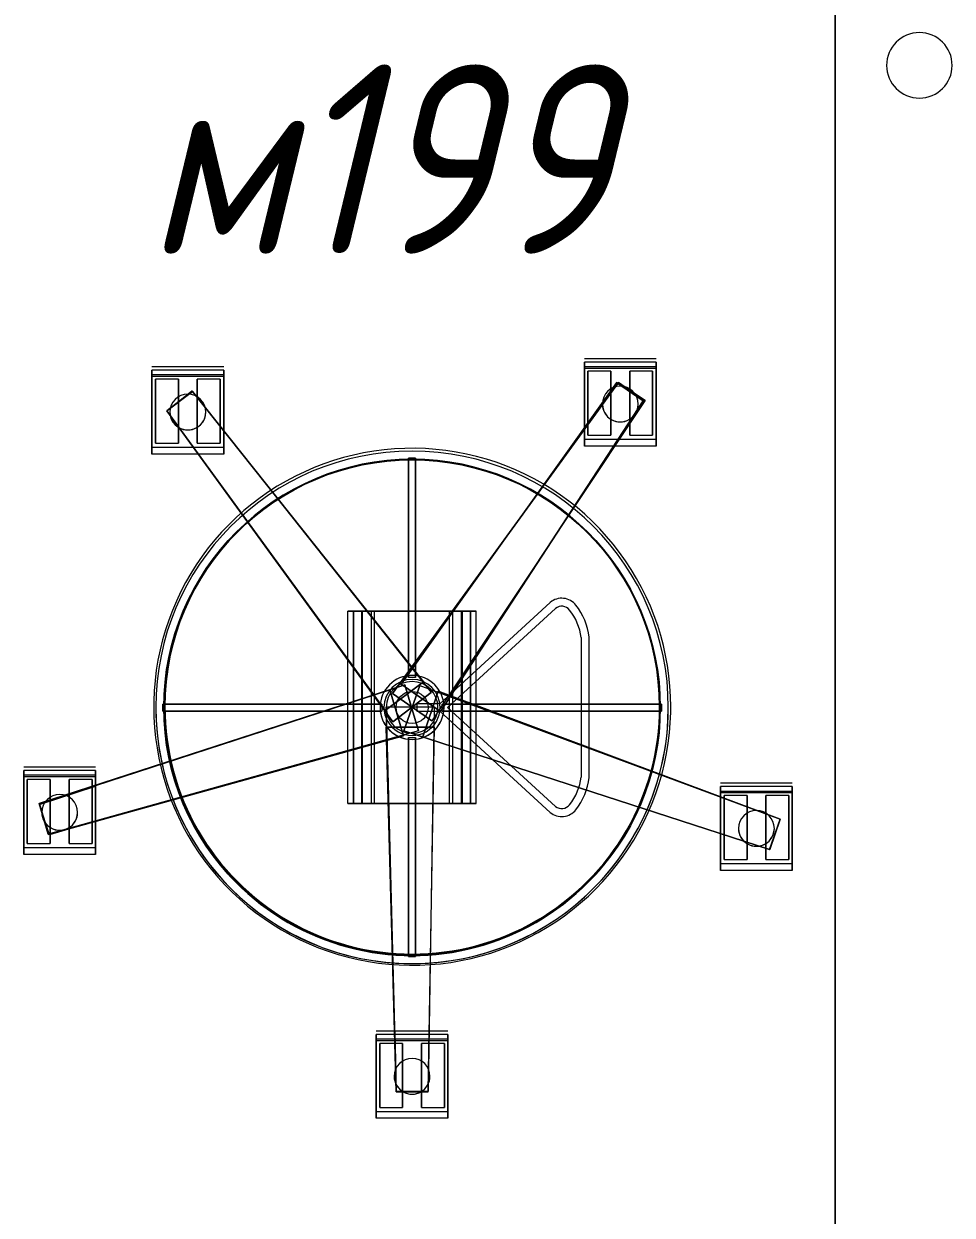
# Model space of a CAD drawing. Header units: millimetres. Extents: x -32954 to 151739, y -65671 to 56243.
# Drawn here: x -20343 to -19607, y -9339 to -8394 of the extents above; entities that cross this region are included whole.
import ezdxf

# ---------------------------------------------------------------- set-up
doc = ezdxf.new("R2010")
doc.units = ezdxf.units.MM
doc.layers.add('I-FURN', color=7, linetype='Continuous', lineweight=9)
doc.layers.add('I-FURN-IDEN', color=7, linetype='Continuous', lineweight=9)
doc.styles.add('GOST Common_I', font='GOST_Common Italic.ttf', dxfattribs={"width": 0.9, "height": 150})

# ---------------------------------------------------------------- blocks, each defined once
blk = doc.blocks.new('М167_Стол рабочий _ тумба подкатная - Стол рабочий _ тумба 1500-10524785-О_ТХ_Подвал')
at = {"layer": 'I-FURN'}
for p, q in [((-750, 320), (750, 320)), ((750, 320), (-750, 320))]:
    blk.add_line(p, q, dxfattribs=at)
for start, end in [(0, 180), (0, 180), (180, 0), (180, 360)]:
    blk.add_arc((669.69, 253.3), 26, start, end, dxfattribs=at)
blk = doc.blocks.new('М379_Табурет лабораторный - М379_Табурет лабораторный-8001048-О_ТХ_Подвал')
at = {"layer": 'I-FURN'}
for p, q in [((-28.44, 259.33), (-28.44, 325.9)), ((-28.44, 325.9), (-28.44, 320.42)), ((-28.44, 325.9), (28.44, 325.9)), ((28.44, 320.42), (28.44, 325.9)), ((28.44, 325.9), (28.44, 259.33)), ((-28.44, 320.42), (-28.44, 264.32)), ((28.44, 320.42), (-28.44, 320.42)), ((-7.46, 317.27), (-25.67, 317.27)), ((-25.67, 266.47), (-25.67, 317.27)), ((-25.67, 317.27), (-25.67, 266.47)), ((-7.46, 266.47), (-7.46, 317.27)), ((-7.46, 317.27), (-7.46, 266.47)), ((25.67, 317.27), (7.46, 317.27)), ((7.46, 266.47), (7.46, 317.27)), ((7.46, 317.27), (7.46, 266.47)), ((25.67, 266.47), (25.67, 317.27)), ((25.67, 317.27), (25.67, 266.47)), ((28.44, 264.32), (28.44, 320.42)), ((-12.78, 304.8), (-17.69, 15.58)), ((-12.78, 304.8), (-17.69, 15.58)), ((-17.59, -0.34), (-12.87, 304.47)), ((-17.59, -0.34), (-12.87, 304.47)), ((-12.87, 304.54), (-13.61, 256.87)), ((12.53, 304.54), (-12.87, 304.54)), ((12.53, 304.54), (-12.87, 304.47)), ((-12.87, 304.47), (12.53, 304.54)), ((-12.78, 304.8), (12.62, 304.8)), ((12.62, 304.8), (-12.78, 304.8)), ((13.78, 256.88), (12.53, 304.54)), ((20.51, -0.24), (12.53, 304.54)), ((12.53, 304.54), (20.51, -0.24)), ((12.62, 304.8), (20.41, 15.58)), ((20.41, 15.58), (12.62, 304.8)), ((-25.67, 266.47), (-7.46, 266.47)), ((7.46, 266.47), (25.67, 266.47)), ((-28.44, 264.32), (-28.44, 259.33)), ((-28.44, 264.32), (28.44, 264.32)), ((-28.44, 263.19), (28.44, 263.19)), ((-28.44, 259.33), (28.44, 259.33)), ((-28.44, 256.84), (28.44, 256.84)), ((28.44, 259.33), (28.44, 264.32)), ((-2.72, 197.64), (-2.72, 23.81)), ((-2.72, 23.81), (-2.72, 197.64)), ((-2.72, 197.64), (2.72, 197.64)), ((2.72, 197.64), (-2.72, 197.64)), ((2.72, 197.64), (2.72, 23.81)), ((2.72, 23.81), (2.72, 197.64)), ((-301.49, 62.71), (-301.49, 129.28)), ((-301.49, 129.28), (-301.49, 123.8)), ((-301.49, 129.28), (-244.61, 129.28)), ((-301.49, 123.8), (-301.49, 67.7)), ((-244.61, 123.8), (-301.49, 123.8)), ((-244.61, 123.8), (-244.61, 129.28)), ((-244.61, 129.28), (-244.61, 62.71)), ((-244.61, 67.7), (-244.61, 123.8)), ((-280.51, 120.65), (-298.72, 120.65)), ((-298.72, 69.85), (-298.72, 120.65)), ((-298.72, 120.65), (-298.72, 69.85)), ((-280.51, 69.85), (-280.51, 120.65)), ((-280.51, 120.65), (-280.51, 69.85)), ((-247.38, 120.65), (-265.59, 120.65)), ((-265.59, 69.85), (-265.59, 120.65)), ((-265.59, 120.65), (-265.59, 69.85)), ((-247.38, 69.85), (-247.38, 120.65)), ((-247.38, 120.65), (-247.38, 69.85)), ((250.96, 50.01), (250.96, 116.58)), ((250.96, 116.58), (250.96, 111.1)), ((250.96, 116.58), (307.84, 116.58)), ((307.84, 111.1), (307.84, 116.58)), ((307.84, 116.58), (307.84, 50.01)), ((-291.88, 88.77), (-283.61, 112.79)), ((-283.61, 112.79), (-291.88, 88.77)), ((-283.46, 112.74), (-291.88, 88.77)), ((-283.46, 112.74), (-291.88, 88.77)), ((-291.88, 88.77), (-283.46, 112.74)), ((-8.42, 23.22), (-283.61, 112.79)), ((-8.42, 23.22), (-283.61, 112.79)), ((-244.61, 100.12), (-283.46, 112.74)), ((6.5, 18.53), (-283.46, 112.74)), ((-283.46, 112.74), (6.5, 18.53)), ((250.96, 111.1), (250.96, 55)), ((307.84, 111.1), (250.96, 111.1)), ((271.94, 107.95), (253.73, 107.95)), ((253.73, 57.15), (253.73, 107.95)), ((253.73, 107.95), (253.73, 57.15)), ((271.94, 57.15), (271.94, 107.95)), ((271.94, 107.95), (271.94, 57.15)), ((305.07, 107.95), (286.86, 107.95)), ((286.86, 57.15), (286.86, 107.95)), ((286.86, 107.95), (286.86, 57.15)), ((305.07, 57.15), (305.07, 107.95)), ((305.07, 107.95), (305.07, 57.15)), ((307.84, 55), (307.84, 111.1)), ((-5.16, 18.56), (288.44, 100.6)), ((-5.16, 18.56), (288.44, 100.6)), ((288.15, 100.74), (6.75, 22.5)), ((288.15, 100.74), (6.75, 22.5)), ((250.96, 90.13), (287.46, 101.05)), ((287.46, 101.05), (295.31, 76.9)), ((288.15, 100.74), (295.37, 76.38)), ((295.37, 76.38), (288.15, 100.74)), ((295.72, 76.27), (288.44, 100.6)), ((288.44, 100.6), (295.72, 76.27)), ((-291.88, 88.77), (-244.26, 71.08)), ((-20.82, -12.8), (-291.88, 88.77)), ((-291.88, 88.77), (-20.82, -12.8)), ((-6.12, -17.42), (-291.88, 88.77)), ((-6.12, -17.42), (-291.88, 88.77)), ((-113.77, 78.49), (-28.18, 0)), ((-21.95, 2.9), (-109.62, 83.3)), ((-46.4, 76.2), (-50.8, 76.2)), ((-50.8, 76.2), (-39.26, 76.2)), ((-50.8, 76.2), (-50.8, -76.2)), ((-50.8, 76.2), (-50.8, -76.2)), ((-46.41, 76.2), (-46.41, -76.2)), ((-32.27, 76.2), (-46.4, 76.2)), ((-46.4, -76.2), (-46.4, 76.2)), ((-40.06, 76.2), (-40.06, -76.2)), ((-39.26, 76.2), (-29.81, 76.2)), ((-39.26, 76.2), (-39.26, -76.2)), ((0, 76.2), (-32.27, 76.2)), ((-32.27, 76.2), (-32.27, -76.2)), ((-29.81, 76.2), (0, 76.2)), ((-29.81, 76.2), (-29.81, -76.2)), ((0, 76.2), (29.81, 76.2)), ((32.27, 76.2), (0, 76.2)), ((5.76, -17.94), (295.72, 76.27)), ((295.72, 76.27), (5.76, -17.94)), ((295.37, 76.38), (17.57, -14.03)), ((17.57, -14.03), (295.37, 76.38)), ((29.81, 76.2), (39.26, 76.2)), ((29.81, 76.2), (29.81, -76.2)), ((46.4, 76.2), (32.27, 76.2)), ((32.27, 76.2), (32.27, -76.2)), ((39.26, 76.2), (50.8, 76.2)), ((39.26, 76.2), (39.26, -76.2)), ((40.06, -76.2), (40.06, 76.2)), ((50.8, 76.2), (46.4, 76.2)), ((46.4, 76.2), (46.4, -76.2)), ((46.41, -76.2), (46.41, 76.2)), ((50.8, 76.2), (50.8, -76.2)), ((50.8, 76.2), (50.8, -76.2)), ((295.31, 76.9), (250.96, 62.48)), ((-301.49, 67.7), (-301.49, 62.71)), ((-301.49, 67.7), (-244.61, 67.7)), ((-301.49, 66.57), (-244.61, 66.57)), ((-298.72, 69.85), (-280.51, 69.85)), ((-265.59, 69.85), (-247.38, 69.85)), ((-244.61, 62.71), (-244.61, 67.7)), ((-301.49, 62.71), (-244.61, 62.71)), ((-301.49, 60.22), (-244.61, 60.22)), ((253.73, 57.15), (271.94, 57.15)), ((286.86, 57.15), (305.07, 57.15)), ((-140.42, 55.7), (-140.42, 0)), ((-134.07, 0), (-134.07, 55.33)), ((250.96, 55), (250.96, 50.01)), ((250.96, 55), (307.84, 55)), ((250.96, 53.87), (307.84, 53.87)), ((250.96, 50.01), (307.84, 50.01)), ((250.96, 47.52), (307.84, 47.52)), ((307.84, 50.01), (307.84, 55)), ((-8.42, 23.22), (-20.82, -12.8)), ((-20.82, -12.8), (-8.42, 23.22)), ((2.72, 23.81), (-2.72, 23.81)), ((2.72, 23.81), (-2.72, 23.81)), ((17.57, -14.03), (6.75, 22.5)), ((6.75, 22.5), (17.57, -14.03)), ((-184.51, -243.21), (-15.75, 10.67)), ((-184.51, -243.21), (-15.75, 10.67)), ((20.41, 15.58), (-17.69, 15.58)), ((-17.69, 15.58), (20.41, 15.58)), ((15.59, -11), (-15.75, 10.67)), ((-15.75, 10.67), (15.59, -11)), ((15.24, 11.36), (-15.05, -11.75)), ((-15.05, -11.75), (15.24, 11.36)), ((-6.12, -17.42), (6.5, 18.53)), ((6.5, 18.53), (-6.12, -17.42)), ((-5.16, 18.56), (5.76, -17.94)), ((5.76, -17.94), (-5.16, 18.56)), ((194.45, -235.3), (15.24, 11.36)), ((15.24, 11.36), (194.45, -235.3)), ((-197.73, 2.88), (-23.9, 2.88)), ((-23.9, 2.88), (-197.73, 2.88)), ((-197.73, -2.56), (-197.73, 2.88)), ((-197.73, 2.88), (-197.73, -2.56)), ((-183.14, -243.17), (-22.66, 3.19)), ((-22.66, 3.19), (-183.14, -243.17)), ((-140.42, 0), (-140.42, -55.7)), ((-134.07, -55.33), (-134.07, 0)), ((-23.9, 2.88), (-23.9, -2.56)), ((-23.9, 2.88), (-23.9, -2.56)), ((-22.66, 3.19), (8.7, -18.44)), ((8.7, -18.44), (-22.66, 3.19)), ((-3.74, 2.9), (-21.95, 2.9)), ((-9.01, -20.38), (21.42, 2.55)), ((21.42, 2.55), (-9.01, -20.38)), ((-3.74, -2.87), (-3.74, 2.9)), ((194.45, -235.3), (21.42, 2.55)), ((194.45, -235.3), (21.42, 2.55)), ((197.73, 2.88), (23.9, 2.88)), ((23.9, 2.88), (197.73, 2.88)), ((23.9, -2.56), (23.9, 2.88)), ((23.9, -2.56), (23.9, 2.88)), ((197.73, -2.56), (197.73, 2.88)), ((197.73, 2.88), (197.73, -2.56)), ((-197.73, -2.56), (-23.9, -2.56)), ((-23.9, -2.56), (-197.73, -2.56)), ((-28.18, 0), (-113.77, -78.49)), ((-109.62, -83.3), (-21.91, -2.87)), ((-21.91, -2.87), (-3.74, -2.87)), ((-17.59, -0.34), (20.51, -0.24)), ((20.51, -0.24), (-17.59, -0.34)), ((197.73, -2.56), (23.9, -2.56)), ((23.9, -2.56), (197.73, -2.56)), ((-163.62, -257.65), (15.59, -11)), ((15.59, -11), (-163.62, -257.65)), ((-162.23, -257.59), (8.7, -18.44)), ((-162.23, -257.59), (8.7, -18.44)), ((174.25, -250.7), (-15.05, -11.75)), ((174.25, -250.7), (-15.05, -11.75)), ((174.16, -250.58), (-9.01, -20.38)), ((-9.01, -20.38), (174.16, -250.58)), ((-2.72, -197.64), (-2.72, -23.81)), ((-2.72, -23.81), (-2.72, -197.64)), ((-2.72, -23.81), (2.72, -23.81)), ((-2.72, -23.81), (2.72, -23.81)), ((2.72, -197.64), (2.72, -23.81)), ((2.72, -23.81), (2.72, -197.64)), ((-39.26, -76.2), (-50.8, -76.2)), ((-50.8, -76.2), (-46.4, -76.2)), ((-46.4, -76.2), (-32.27, -76.2)), ((-29.81, -76.2), (-39.26, -76.2)), ((-32.27, -76.2), (0, -76.2)), ((0, -76.2), (-29.81, -76.2)), ((0, -76.2), (32.27, -76.2)), ((29.81, -76.2), (0, -76.2)), ((39.26, -76.2), (29.81, -76.2)), ((32.27, -76.2), (46.4, -76.2)), ((50.8, -76.2), (39.26, -76.2)), ((46.4, -76.2), (50.8, -76.2)), ((-2.72, -197.64), (2.72, -197.64)), ((2.72, -197.64), (-2.72, -197.64)), ((-193.54, -273.84), (-193.54, -207.27)), ((-193.54, -207.27), (-193.54, -212.75)), ((-193.54, -207.27), (-136.66, -207.27)), ((-184.77, -243.59), (-160.76, -207.48)), ((-136.66, -212.75), (-136.66, -207.27)), ((-136.66, -207.27), (-136.66, -273.84)), ((149.36, -267.49), (149.36, -200.92)), ((149.36, -200.92), (149.36, -206.4)), ((149.36, -200.92), (206.24, -200.92)), ((149.36, -206.4), (149.36, -262.5)), ((206.24, -206.4), (149.36, -206.4)), ((169.47, -200.92), (194.45, -235.3)), ((206.24, -206.4), (206.24, -200.92)), ((206.24, -200.92), (206.24, -267.49)), ((206.24, -262.5), (206.24, -206.4)), ((-193.54, -212.75), (-193.54, -268.85)), ((-136.66, -212.75), (-193.54, -212.75)), ((-172.56, -215.9), (-190.77, -215.9)), ((-190.77, -266.7), (-190.77, -215.9)), ((-190.77, -215.9), (-190.77, -266.7)), ((-172.56, -266.7), (-172.56, -215.9)), ((-172.56, -215.9), (-172.56, -266.7)), ((-139.43, -215.9), (-157.64, -215.9)), ((-157.64, -266.7), (-157.64, -215.9)), ((-157.64, -215.9), (-157.64, -266.7)), ((-139.43, -266.7), (-139.43, -215.9)), ((-139.43, -215.9), (-139.43, -266.7)), ((-136.66, -268.85), (-136.66, -212.75)), ((170.34, -209.55), (152.13, -209.55)), ((152.13, -260.35), (152.13, -209.55)), ((152.13, -209.55), (152.13, -260.35)), ((170.34, -260.35), (170.34, -209.55)), ((170.34, -209.55), (170.34, -260.35)), ((203.47, -209.55), (185.26, -209.55)), ((185.26, -260.35), (185.26, -209.55)), ((185.26, -209.55), (185.26, -260.35)), ((203.47, -260.35), (203.47, -209.55)), ((203.47, -209.55), (203.47, -260.35)), ((-136.66, -220.55), (-163.62, -257.65)), ((174.54, -251.07), (149.68, -219.7)), ((194.45, -235.3), (174.16, -250.58)), ((174.16, -250.58), (194.45, -235.3)), ((174.25, -250.7), (194.45, -235.3)), ((194.45, -235.3), (174.25, -250.7)), ((194.45, -235.3), (174.54, -251.07)), ((-163.62, -257.65), (-184.77, -243.59)), ((-184.51, -243.21), (-163.62, -257.65)), ((-163.62, -257.65), (-184.51, -243.21)), ((-162.23, -257.59), (-183.14, -243.17)), ((-183.14, -243.17), (-162.23, -257.59)), ((149.36, -262.5), (149.36, -267.49)), ((149.36, -262.5), (206.24, -262.5)), ((149.36, -263.63), (206.24, -263.63)), ((152.13, -260.35), (170.34, -260.35)), ((185.26, -260.35), (203.47, -260.35)), ((206.24, -267.49), (206.24, -262.5)), ((-193.54, -268.85), (-193.54, -273.84)), ((-193.54, -268.85), (-136.66, -268.85)), ((-193.54, -269.98), (-136.66, -269.98)), ((-193.54, -273.84), (-136.66, -273.84)), ((-190.77, -266.7), (-172.56, -266.7)), ((-157.64, -266.7), (-139.43, -266.7)), ((-136.66, -273.84), (-136.66, -268.85)), ((149.36, -267.49), (206.24, -267.49)), ((149.36, -269.98), (206.24, -269.98)), ((-193.54, -276.33), (-136.66, -276.33))]:
    blk.add_line(p, q, dxfattribs=at)
at = {"layer": 'I-FURN', "flags": 128}
for points in [[(204.83, -0.49), (204.66, 7.7), (204.17, 15.89), (203.35, 24.05), (202.21, 32.17), (200.74, 40.23), (198.95, 48.24), (196.84, 56.16), (194.42, 63.99), (191.69, 71.72), (188.65, 79.34), (185.3, 86.82), (181.66, 94.17), (177.73, 101.37), (173.52, 108.4), (169.02, 115.26), (164.26, 121.93), (159.23, 128.41), (153.95, 134.68), (148.42, 140.74), (142.65, 146.57), (136.66, 152.16), (130.44, 157.51), (124.02, 162.61), (117.4, 167.44), (110.59, 172.01), (103.6, 176.3), (96.45, 180.31), (89.14, 184.03), (81.69, 187.45), (74.11, 190.58), (66.41, 193.39), (58.6, 195.9), (50.7, 198.1), (42.72, 199.97), (34.67, 201.53), (26.56, 202.76), (18.41, 203.66), (10.23, 204.24), (2.04, 204.5), (-6.16, 204.42), (-14.35, 204.02), (-22.52, 203.29), (-30.65, 202.23), (-38.73, 200.85), (-46.75, 199.15), (-54.7, 197.13), (-62.56, 194.79), (-70.32, 192.14), (-77.96, 189.18), (-85.49, 185.91), (-92.87, 182.35), (-100.11, 178.5), (-107.19, 174.36), (-114.09, 169.94), (-120.82, 165.25), (-127.35, 160.29), (-133.68, 155.08), (-139.79, 149.62), (-145.68, 143.91), (-151.34, 137.98), (-156.76, 131.82), (-161.93, 125.45), (-166.83, 118.89), (-171.47, 112.13), (-175.84, 105.19), (-179.93, 98.08), (-183.72, 90.81), (-187.23, 83.4), (-190.43, 75.85), (-193.33, 68.18), (-195.93, 60.4), (-198.2, 52.52), (-200.17, 44.56), (-201.81, 36.53), (-203.13, 28.44), (-204.12, 20.3), (-204.79, 12.12), (-205.13, 3.93), (-205.18, -0.49)], [(-205.18, -0.49), (-205.01, -8.69), (-204.52, -16.88), (-203.7, -25.04), (-202.56, -33.15), (-201.09, -41.22), (-199.3, -49.22), (-197.19, -57.15), (-194.77, -64.98), (-192.04, -72.71), (-189, -80.33), (-185.65, -87.81), (-182.01, -95.16), (-178.08, -102.36), (-173.86, -109.39), (-169.37, -116.25), (-164.61, -122.92), (-159.58, -129.4), (-154.3, -135.67), (-148.77, -141.73), (-143, -147.55), (-137.01, -153.15), (-130.79, -158.5), (-124.37, -163.6), (-117.75, -168.43), (-110.94, -173), (-103.95, -177.29), (-96.8, -181.3), (-89.49, -185.02), (-82.04, -188.44), (-74.46, -191.57), (-66.76, -194.38), (-58.95, -196.89), (-51.05, -199.08), (-43.07, -200.96), (-35.02, -202.51), (-26.91, -203.75), (-18.76, -204.65), (-10.58, -205.23), (-2.39, -205.49), (5.81, -205.41), (14, -205.01), (22.17, -204.28), (30.3, -203.22), (38.38, -201.84), (46.4, -200.14), (54.35, -198.11), (62.21, -195.78), (69.97, -193.12), (77.61, -190.17), (85.14, -186.9), (92.52, -183.34), (99.76, -179.49), (106.84, -175.35), (113.75, -170.93), (120.47, -166.24), (127, -161.28), (133.33, -156.07), (139.44, -150.6), (145.34, -144.9), (150.99, -138.97), (156.41, -132.81), (161.58, -126.44), (166.48, -119.87), (171.12, -113.11), (175.49, -106.17), (179.58, -99.06), (183.37, -91.8), (186.88, -84.38), (190.08, -76.84), (192.98, -69.17), (195.58, -61.39), (197.85, -53.51), (199.82, -45.55), (201.46, -37.52), (202.78, -29.42), (203.77, -21.29), (204.44, -13.11), (204.78, -4.92), (204.83, -0.49)]]:
    blk.add_lwpolyline(points, dxfattribs=at)
at = {"layer": 'I-FURN'}
for radius in [196.85, 196.28, 12.7]:
    blk.add_circle((0, 0), radius, dxfattribs=at)
for centre, radius, start, end in [((0, 292.57), 14.22, 360, 180), ((0, 292.57), 14.22, 0, 180), ((0, 292.57), 14.22, 180, 360), ((0, 292.57), 14.22, 180, 0), ((0, 0), 203.2, 0, 180), ((0, 0), 203.2, 360, 180), ((0, 0), 196.85, 360, 180), ((0, 0), 196.85, 360, 180), ((-0.17, -0.49), 196.11, 360, 180), ((-273.05, 95.94), 14.22, 360, 180), ((-273.05, 95.94), 14.22, 0, 180), ((-273.05, 95.94), 14.22, 180, 360), ((-273.05, 95.94), 14.22, 180, 0), ((279.4, 83.24), 14.22, 360, 180), ((279.4, 83.24), 14.22, 0, 180), ((-118.72, 72.28), 14.29, 50.45997, 141.54003), ((-90.86, 50.15), 49.86, 141.54003, 173.61259), ((-90.86, 50.15), 43.51, 141.54003, 173.16188), ((-118.72, 72.28), 7.94, 51.47922, 141.54003), ((279.4, 83.24), 14.22, 180, 360), ((279.4, 83.24), 14.22, 180, 0), ((0, 0), 25.4, 360, 180), ((0, 0), 25.4, 0, 180), ((0, 0), 22.26, 360, 180), ((0, 0), 20.5, 0, 180), ((0, 0), 20.5, 0, 180), ((0, 0), 203.2, 180, 0), ((0, 0), 203.2, 180, 360), ((0, 0), 196.85, 180, 360), ((0, 0), 196.85, 180, 360), ((0, 0), 25.4, 180, 360), ((0, 0), 22.26, 180, 360), ((0, 0), 20.5, 180, 360), ((-0.17, -0.49), 196.11, 180, 360), ((0, 0), 25.4, 180, 360), ((0, 0), 20.5, 180, 0), ((-90.86, -50.15), 49.86, 186.38741, 218.45997), ((-90.86, -50.15), 43.51, 186.83812, 218.45997), ((-118.72, -72.28), 14.29, 218.45997, 309.54003), ((-118.72, -72.28), 7.94, 218.45997, 308.52078), ((-165.1, -240.61), 14.22, 360, 180), ((-165.1, -240.61), 14.22, 0, 180), ((177.8, -234.26), 14.22, 360, 180), ((177.8, -234.26), 14.22, 0, 180), ((177.8, -234.26), 14.22, 180, 360), ((177.8, -234.26), 14.22, 180, 0), ((-165.1, -240.61), 14.22, 180, 360), ((-165.1, -240.61), 14.22, 180, 0)]:
    blk.add_arc(centre, radius, start, end, dxfattribs=at)

msp = doc.modelspace()

# ---------------------------------------------------------------- block references
at = {"layer": 'I-FURN'}
for name, p, rotation in [('М167_Стол рабочий _ тумба подкатная - Стол рабочий _ тумба 1500-10524785-О_ТХ_Подвал', (-19379.58, -9096.92), 90.00000000000081), ('М379_Табурет лабораторный - М379_Табурет лабораторный-8001048-О_ТХ_Подвал', (-20035.15, -8936.44), 180)]:
    msp.add_blockref(name, p, dxfattribs=dict(at, rotation=rotation))

# ---------------------------------------------------------------- texts
at = {"layer": 'I-FURN-IDEN', "char_height": 150, "attachment_point": 1, "style": 'GOST Common_I'}
for s, insert, width in [('199', (-20132.48, -8426.53), 367.9746), ('\\fGOST Common|b0|i1|c204|p34|;\\W.9;м', (-20245.59, -8426.53), 137.0886)]:
    msp.add_mtext(s, dxfattribs=dict(at, insert=insert, width=width))

doc.saveas('drawing.dxf')
